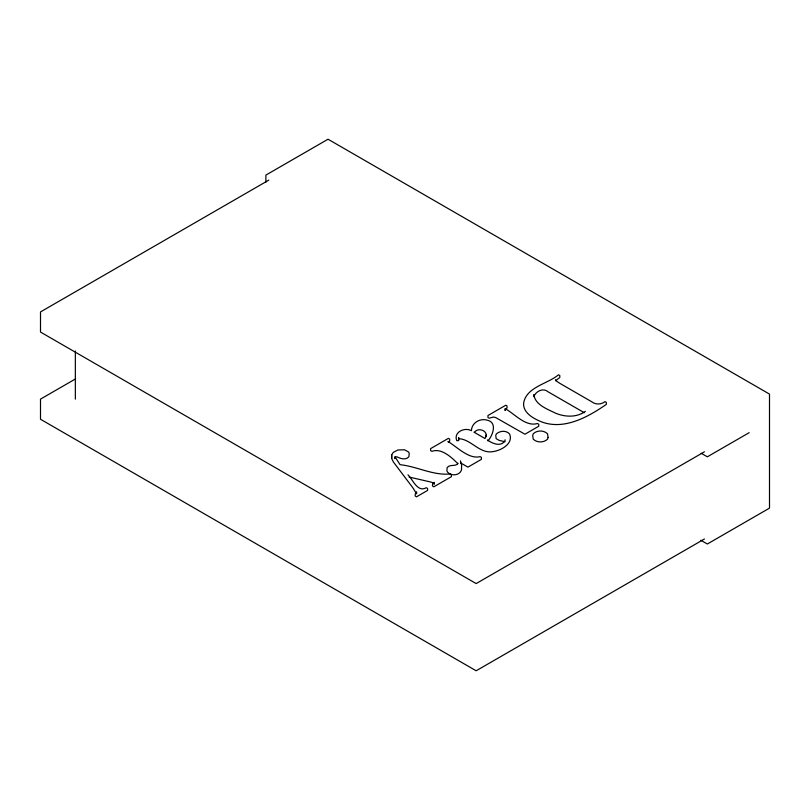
<?xml version="1.0" encoding="UTF-8"?>
<svg xmlns="http://www.w3.org/2000/svg" width="810" height="810" viewBox="0 0 810 810"><rect width="100%" height="100%" fill="white"/><g stroke="black" fill="none" stroke-linecap="round" stroke-linejoin="round"><path stroke-width="1.21" d="M407.957 474.822C412.756 479.338 417.494 492.865 426.262 487.711L427.569 488.47L427.569 490.435L416.522 496.813L415.216 496.054L415.216 494.09L416.613 491.842L416.613 493.806L412.715 487.6L393.387 461.983L391.686 458.48L391.686 455.017L393.255 452.395L397.902 449.985L404.463 449.783L408.665 452.051L409.242 453.468L408.847 456.82C405.618 460.404 400.525 458.642 396.88 456.789L395.675 457.032L394.895 458.662L394.895 456.698L400.089 464.697C416.755 466.358 433.178 475.683 450.076 473.961L451.383 474.721L451.383 476.685L433.846 486.81L432.54 486.051L432.54 484.086L434.302 482.294L434.302 484.258L433.563 483.023L431.133 482.122L409.111 477.05M457.944 463.229L457.579 464.11C454.693 466.55 449.732 464.16 447.171 467.552L446.887 470.812L447.596 472.21C451.464 476.229 459.442 475.693 461.487 470.053L461.629 465.082L460.444 460.849M487.964 440.903C492.814 435.385 497.745 422.223 486.962 420.106C479.834 418.082 471.612 422.942 471.42 430.687C464.768 426.931 453.225 432.115 456.779 440.691L458.683 440.569L458.652 437.491L458.683 438.605M555.67 380.649L559.801 377.511L559.801 375.546L558.495 374.787C547.854 383.93 525.812 387.018 523.584 403.562C523.219 411.824 531.218 417.099 537.84 420.248C561.452 431.862 587.017 417.757 606.336 404.382L606.336 402.408L605.029 401.659C600.979 404.757 595.451 404.808 591.411 401.578L559.943 383.403L555.812 380.659L555.478 379.688M458.652 439.466L459.25 438.736C471.055 439.384 479.783 453.964 492.733 451.656C500.803 450.654 513.722 443.829 509.601 433.998C506.301 430.15 499.841 430.697 496.338 433.957L495.76 435.345L496.145 438.645L499.193 440.397L505.075 441.754M474.7 432.013C478.234 427.275 487.731 430.485 486.172 436.863L486.172 434.899L485.038 438.544L473.992 432.165M448.264 442.3L449.692 441.045L449.692 439.071L448.416 438.342L430.606 448.629L430.606 450.593L431.872 451.332C441.389 447.819 451.443 457.204 457.761 463.624M268.788 180.134L40.5 311.931L40.5 332.059L476.158 583.585L704.447 451.788M75.543 378.898L40.5 399.127L40.5 419.256L476.158 670.781L704.447 538.984M749.169 432.672L707.343 456.81L701.176 453.246M585.377 411.369C576.609 417.697 565.127 417.12 555.538 413.191C547.418 409.05 535.106 404.949 533.871 394.632L533.871 396.596C535.795 391.281 543.277 387.464 548.046 391.787L584.304 412.725M700.771 540.219L707.343 544.006L769.5 508.123L769.5 394.095L328.03 139.219L265.882 175.102L265.882 182.169M487.407 439.911C492.308 443.607 501.056 447.322 505.075 440.579L505.075 439.789M460.444 462.814L467.927 467.137L481.403 459.351L481.403 457.387L480.097 456.627C469.01 459.574 457.073 446.917 447.96 441.44M391.686 455.017L391.686 456.506M391.686 456.982L391.686 458.48M75.35 351.044L75.35 399.127M548.097 437.451L547.55 439.152C543.854 442.847 536.929 442.847 533.233 439.152L532.686 435.476L533.263 433.775C536.949 430.09 543.834 430.09 547.519 433.775L548.097 437.451M505.501 409.222L505.075 410.528L505.075 408.564C514.694 413.859 525.629 427.042 537.465 423.508L538.771 424.268L538.771 426.232L524.941 434.221L495.73 417.585L493.523 417.018L489.24 418.203L487.964 417.474L487.964 415.51L505.784 405.223L507.05 405.952L507.05 407.926L505.501 409.222"/></g></svg>
